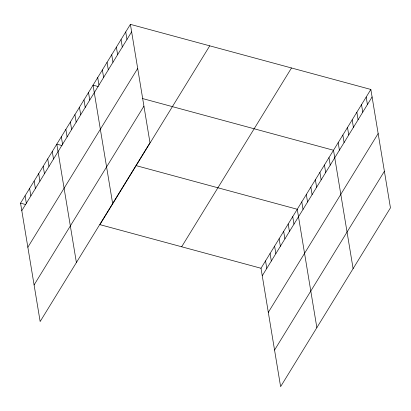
<?xml version="1.0" encoding="UTF-8"?>
<svg xmlns="http://www.w3.org/2000/svg" width="411" height="411" viewBox="0 0 411 411"><rect width="100%" height="100%" fill="white"/><g stroke="black" fill="none" stroke-linecap="round" stroke-linejoin="round"><path stroke-width="0.62" d="M130.39 24.352L149.989 142.735L40.15 321.541L20.55 203.157L130.39 24.352L370.85 89.459L390.45 207.843L280.61 386.648L261.011 268.265L370.85 89.459M21.793 210.658L131.633 31.853M27.85 247.247L137.69 68.447M34.092 284.946L143.932 106.146M209.744 45.837L99.904 224.642L261.011 268.265M181.657 246.78L291.502 67.974M262.254 275.766L372.094 96.965M268.311 312.355L378.151 133.554M274.553 350.059L384.393 171.253M98.296 86.567L93.045 85.144L112.645 203.527M142.638 98.573L333.506 150.256L353.106 268.64M62.051 145.571L56.795 144.148L76.395 262.531M136.149 165.638L297.256 209.261L316.855 327.644M20.55 203.157L25.801 204.575M366.186 97.058L367.424 104.564M361.516 104.661L362.759 112.162M356.846 112.26L358.089 119.76M352.181 119.858L353.419 127.359M347.511 127.456L348.754 134.957M342.841 135.055L344.084 142.555M338.176 142.653L339.414 150.159M328.975 157.629L330.218 165.13M324.443 165.006L325.687 172.507M319.912 172.384L321.155 179.884M315.381 179.756L316.624 187.257M310.85 187.133L312.093 194.634M306.318 194.506L307.562 202.012M301.787 201.883L303.03 209.384M292.73 216.633L293.968 224.139M288.198 224.01L289.436 231.511M283.667 231.388L284.905 238.889M279.136 238.76L280.374 246.266M274.605 246.138L275.848 253.638M270.073 253.515L271.317 261.016M265.542 260.887L266.785 268.393M125.725 31.95L126.963 39.451M121.055 39.548L122.298 47.054M116.385 47.152L117.628 54.653M111.72 54.75L112.958 62.251M107.05 62.349L108.293 69.849M102.38 69.947L103.623 77.448M97.715 77.545L98.953 85.046M88.514 92.521L89.757 100.022M83.983 99.899L85.226 107.399M79.451 107.271L80.695 114.772M74.92 114.648L76.163 122.149M70.389 122.026L71.632 129.527M65.858 129.398L67.101 136.899M61.326 136.776L62.57 144.276M52.269 151.525L53.507 159.026M47.738 158.903L48.976 166.404M43.206 166.275L44.445 173.781M38.675 173.653L39.913 181.153M34.144 181.03L35.387 188.531M29.613 188.402L30.856 195.908M25.081 195.78L26.325 203.281"/></g></svg>
